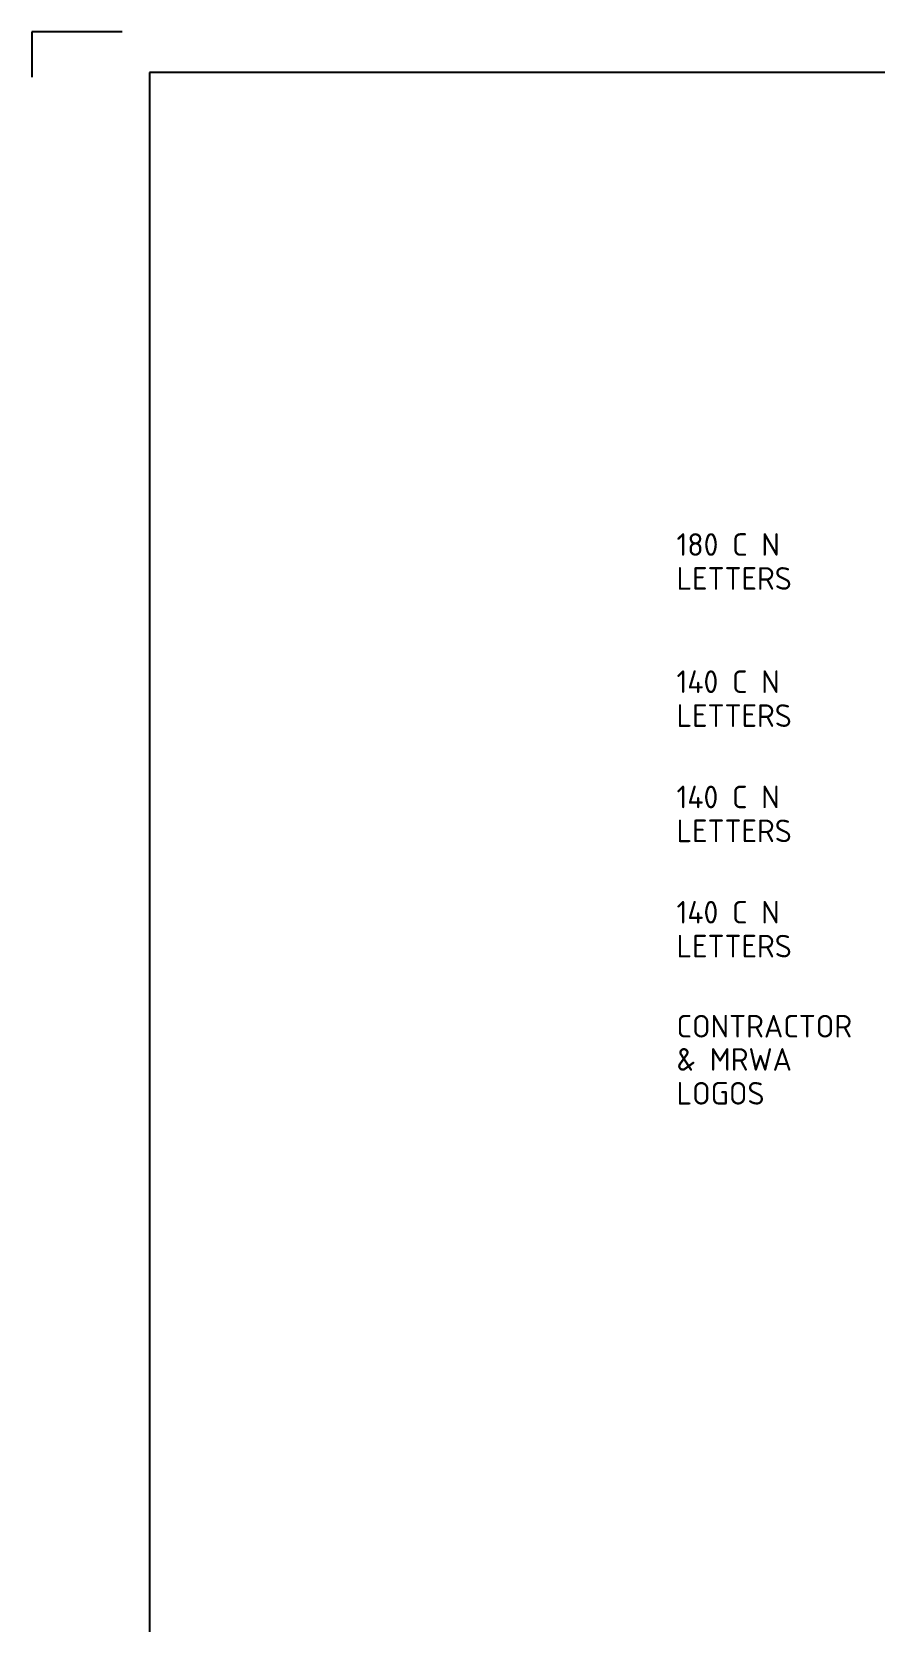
# Model space of a CAD drawing. Extents: x 0 to 420, y 0 to 297.
# Drawn here: x 0 to 93.3, y 121.1 to 297 of the extents above; entities that cross this region are included whole.
import ezdxf
from ezdxf.enums import TextEntityAlignment as Align

# ---------------------------------------------------------------- set-up
doc = ezdxf.new("R2010")
doc.units = 0
doc.header["$LTSCALE"] = 0.5
doc.layers.get('0').update_dxf_attribs({"linetype": 'CONTINUOUS'})
for name, color, linetype in [('COMMENTS', 4, 'CONTINUOUS'), ('L35', 3, 'CONTINUOUS'), ('TBLK18', 4, 'CONTINUOUS'), ('TBLK25', 1, 'CONTINUOUS'), ('TBLK35', 3, 'CONTINUOUS'), ('TBLK50', 7, 'CONTINUOUS')]:
    doc.layers.add(name, color=color, linetype=linetype)
doc.styles.add('ISO', font='iso3098b.shx')

# ---------------------------------------------------------------- blocks, each defined once
blk = doc.blocks.new('BLK1DES')
at = {"layer": 'COMMENTS', "style": 'ISO'}
for s, p in [('180 C N', (0, 0)), ('LETTERS', (0, -3.75))]:
    blk.add_text(s, height=2.5, dxfattribs=at).set_placement(p)
blk = doc.blocks.new('BLK4DES')
at = {"layer": 'COMMENTS', "style": 'ISO'}
for s, p in [('140 C N', (0, 0)), ('LETTERS', (0, -3.75))]:
    blk.add_text(s, height=2.5, dxfattribs=at).set_placement(p)
blk = doc.blocks.new('BLK8DES')
at = {"layer": 'COMMENTS', "style": 'ISO'}
for s, p in [('140 C N', (0, 0)), ('LETTERS', (0, -3.75))]:
    blk.add_text(s, height=2.5, dxfattribs=at).set_placement(p)
blk = doc.blocks.new('BLK12DES')
at = {"layer": 'COMMENTS', "style": 'ISO'}
for s, p in [('140 C N', (0, 0)), ('LETTERS', (0, -3.75))]:
    blk.add_text(s, height=2.5, dxfattribs=at).set_placement(p)
blk = doc.blocks.new('A3BBLK')
at = {"layer": 'TBLK25'}
for p, q in [((10, 297), (0, 297)), ((0, 297), (0, 292))]:
    blk.add_line(p, q, dxfattribs=at)
at = {"layer": 'TBLK50'}
for p, q in [((415.5, 292.5), (13, 292.5)), ((13, 292.5), (13, 4.5))]:
    blk.add_line(p, q, dxfattribs=at)
blk = doc.blocks.new('a3_in_vtblk')
blk.add_blockref('A3BBLK', (0, 0))
at = {"layer": 'TBLK18', "style": 'ISO'}
for tag, p, height in [('GROUND_SURVEY_STD.', (381.88, 126.11), 1.8), ('SURVEY_CAPTURE_DATE', (381.95, 122.61), 1.8), ('MAPPING_SURVEY_STD.', (381.95, 119.11), 1.8), ('MAPPING_CAPTURE_DATE', (381.95, 115.61), 1.8), ('PROJECT_ZONE', (381.95, 112.11), 1.8), ('HEIGHT_DATUM', (381.95, 108.61), 1.8), ('CLIENT_STREET_NAME', (355.51, 86.94), 1.5), ('CLIENT_SUBURB_POSTCODE', (388.49, 86.94), 1.5), ('CLIENT_TELEPHONE_NO.', (368.31, 84.68), 1.5), ('CLIENT_FAX_NO.', (393.56, 84.68), 1.5), ('STREET_NAME', (355.51, 62.1), 1.5), ('SUBURB_POSTCODE', (388.49, 62.1), 1.5), ('TELEPHONE_NO.', (368.31, 59.84), 1.5), ('FAX_NO.', (393.56, 59.84), 1.5)]:
    blk.add_attdef(tag, p, '', height=height, dxfattribs=at)
for tag, p in [('CLIENT_MR_DIRECTORATE', (381.5, 92.96)), ('MR_DIRECTORATE', (381.5, 68.12))]:
    blk.add_attdef(tag, text='', height=1.5, dxfattribs=at).set_placement(p, align=Align.CENTER)
at = {"layer": 'TBLK25', "style": 'ISO'}
for tag, height, p in [('CLIENT_MR__BRANCH', 2, (381.5, 90.04)), ('MR_BRANCH', 2, (381.5, 65.2)), ('ROAD_SECTION', 1.75, (384.5, 29.16)), ('SLK', 1.75, (384.5, 26.11)), ('CHAINAGE', 1.75, (384.5, 19.21))]:
    blk.add_attdef(tag, text='', height=height, dxfattribs=at).set_placement(p, align=Align.CENTER)
for tag, p, height in [('FILE_NUMBER', (371.77, 54.24), 2.5), ('DESIGNED_/_DRAWN', (371.77, 49.49), 2), ('VERIFIED', (371.77, 44.49), 2), ('APPROVED', (371.77, 39.49), 2), ('LOCAL_AUTHORITY', (370.48, 16.73), 1.25)]:
    blk.add_attdef(tag, p, '', height=height, dxfattribs=at)
at = {"layer": 'TBLK35', "style": 'ISO', "width": 0.9}
for tag, p in [('ROAD_PROJECT&NUMBER', (384.5, 32.23)), ('DRAWING_DESCRIPTION', (384.5, 22.29))]:
    blk.add_attdef(tag, text='', height=2.5, dxfattribs=at).set_placement(p, align=Align.CENTER)
at = {"layer": 'TBLK50', "style": 'ISO'}
blk.add_attdef('MRWA_DRG_NUMBER', (356.29, 6.08), '', height=5, dxfattribs=at)

msp = doc.modelspace()

# ---------------------------------------------------------------- block references
at = {"color": 1}
msp.add_blockref('a3_in_vtblk', (0, -0.0000005), dxfattribs=at)
at = {"layer": 'L35'}
for name, p in [('BLK1DES', (71.3047651, 239.0319049)), ('BLK4DES', (71.3047651, 223.8547231)), ('BLK8DES', (71.3047651, 211.1047227)), ('BLK12DES', (71.3047651, 198.3547231))]:
    msp.add_blockref(name, p, dxfattribs=at)

# ---------------------------------------------------------------- texts
at = {"layer": 'COMMENTS', "style": 'ISO'}
for s, p in [('CONTRACTOR', (71.3047651, 185.743074)), ('& MRWA', (71.3047651, 182.0731788)), ('LOGOS', (71.3047651, 178.3231788))]:
    msp.add_text(s, height=2.5, dxfattribs=at).set_placement(p)

doc.saveas('drawing.dxf')
